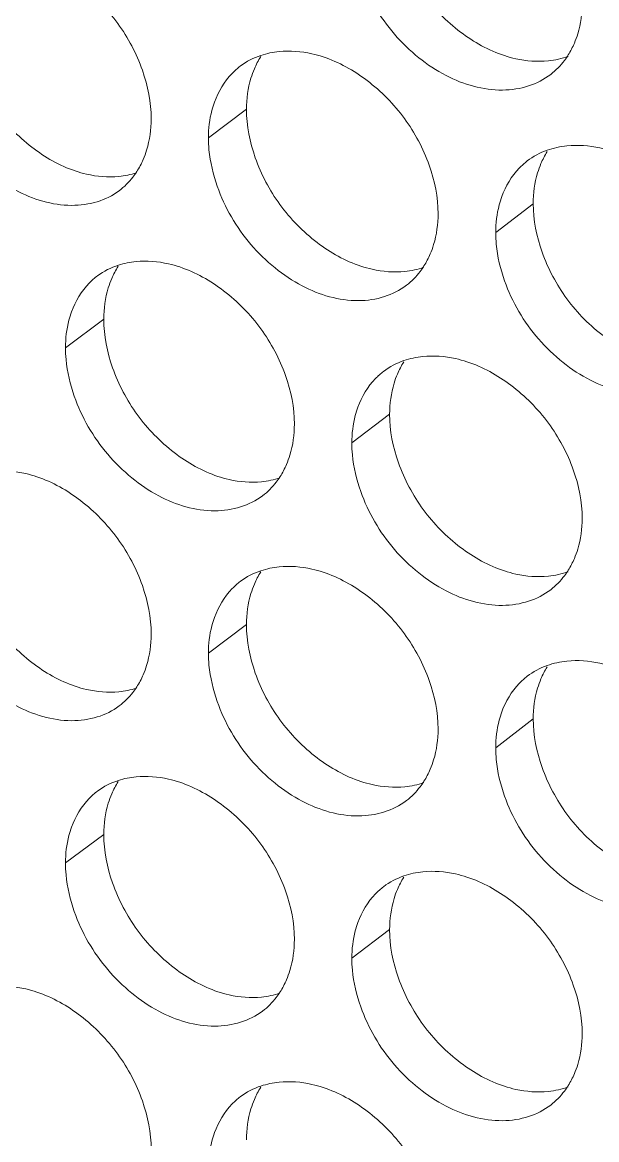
# Model space of a CAD drawing. Header units: millimetres. Extents: x 1177 to 4147, y 93 to 2194.
# Drawn here: x 2665.3 to 2674.07, y 901.03 to 918.11 of the extents above; entities that cross this region are included whole.
import ezdxf

# ---------------------------------------------------------------- set-up
doc = ezdxf.new("R2010")
doc.units = ezdxf.units.MM
doc.header["$LTSCALE"] = 0.1
doc.layers.get('0').update_dxf_attribs({"lineweight": 13})
doc.layers.add('标注', color=251, linetype='Continuous', lineweight=9)

# ---------------------------------------------------------------- blocks, each defined once
blk = doc.blocks.new('02')
at = {"layer": '标注'}
for p, q in [((4581.589, 900.951), (4580.758, 900.327)), ((4587.849, 898.89), (4587.03, 898.262)), ((4578.474, 896.368), (4577.637, 895.746)), ((4584.714, 894.292), (4583.889, 893.666)), ((4581.589, 889.701), (4580.758, 889.077)), ((4587.849, 887.64), (4587.03, 887.012)), ((4578.474, 885.118), (4577.637, 884.496)), ((4578.474, 885.118), (4577.637, 884.496)), ((4584.714, 883.042), (4583.889, 882.416)), ((4584.714, 883.042), (4583.889, 882.416))]:
    blk.add_line(p, q, dxfattribs=at)
for points, knots in [([(4584.714, 905.542), (4584.714, 905.184), (4584.866, 904.439), (4585.404, 903.429), (4586.209, 902.609), (4586.876, 902.234), (4587.221, 902.122)], [0, 0, 0, 0, 0.239985, 0.497867, 0.757051, 1, 1, 1, 1]), ([(4584.714, 905.542), (4584.714, 905.184), (4584.866, 904.439), (4585.404, 903.429), (4586.209, 902.609), (4586.876, 902.234), (4587.221, 902.122)], [0, 0, 0, 0, 0.239985, 0.497867, 0.757051, 1, 1, 1, 1]), ([(4579.508, 900.743), (4579.508, 901.102), (4579.357, 901.847), (4578.821, 902.859), (4578.02, 903.683), (4577.357, 904.063), (4577.014, 904.178)], [0, 0, 0, 0, 0.240116, 0.498284, 0.757575, 1, 1, 1, 1]), ([(4584.082, 903.858), (4584.245, 903.397), (4584.628, 902.744), (4585.332, 902.066), (4586.088, 901.559), (4586.948, 901.309), (4587.747, 901.429), (4588.087, 901.602), (4588.231, 901.712)], [0, 0, 0, 0, 0.276284, 0.41529, 0.549381, 0.789463, 0.897466, 1, 1, 1, 1]), ([(4584.082, 903.858), (4584.245, 903.397), (4584.628, 902.744), (4585.332, 902.066), (4586.088, 901.559), (4586.948, 901.309), (4587.747, 901.429), (4588.087, 901.602), (4588.231, 901.712)], [0, 0, 0, 0, 0.276284, 0.41529, 0.549381, 0.789463, 0.897466, 1, 1, 1, 1]), ([(4588.748, 902.397), (4588.776, 902.463), (4588.878, 902.744), (4588.919, 903.046), (4588.919, 903.273)], [0, 0, 0, 0, 0.24007, 1, 1, 1, 1]), ([(4588.748, 902.397), (4588.776, 902.463), (4588.878, 902.744), (4588.919, 903.046), (4588.919, 903.273)], [0, 0, 0, 0, 0.24007, 1, 1, 1, 1]), ([(4575.368, 903.042), (4575.368, 902.683), (4575.518, 901.938), (4576.051, 900.925), (4576.847, 900.1), (4577.509, 899.719), (4577.852, 899.604)], [0, 0, 0, 0, 0.240418, 0.498747, 0.75788, 1, 1, 1, 1]), ([(4583.262, 902.095), (4583.181, 902.122), (4582.87, 902.209), (4582.541, 902.235), (4582.304, 902.211)], [0, 0, 0, 0, 0.262621, 1, 1, 1, 1]), ([(4585.772, 898.672), (4585.772, 899.031), (4585.62, 899.775), (4585.08, 900.785), (4584.274, 901.605), (4583.607, 901.982), (4583.262, 902.095)], [0, 0, 0, 0, 0.239826, 0.497695, 0.75702, 1, 1, 1, 1]), ([(4587.221, 902.122), (4587.302, 902.095), (4587.613, 902.01), (4587.943, 901.985), (4588.18, 902.009)], [0, 0, 0, 0, 0.262294, 1, 1, 1, 1]), ([(4587.221, 902.122), (4587.302, 902.095), (4587.613, 902.01), (4587.943, 901.985), (4588.18, 902.009)], [0, 0, 0, 0, 0.262294, 1, 1, 1, 1]), ([(4588.231, 901.712), (4588.344, 901.799), (4588.48, 901.939), (4588.588, 902.097), (4588.614, 902.138)], [0, 0, 0, 0, 0.74598, 1, 1, 1, 1]), ([(4588.231, 901.712), (4588.344, 901.799), (4588.48, 901.939), (4588.588, 902.097), (4588.614, 902.138)], [0, 0, 0, 0, 0.74598, 1, 1, 1, 1]), ([(4581.453, 901.893), (4581.39, 901.845), (4581.146, 901.63), (4580.974, 901.339), (4580.89, 901.109)], [0, 0, 0, 0, 0.244516, 1, 1, 1, 1]), ([(4581.761, 901.834), (4581.733, 901.768), (4581.63, 901.485), (4581.589, 901.18), (4581.589, 900.951)], [0, 0, 0, 0, 0.239648, 1, 1, 1, 1]), ([(4574.717, 901.363), (4574.878, 900.903), (4575.253, 900.251), (4575.946, 899.57), (4576.689, 899.057), (4577.536, 898.796), (4578.328, 898.902), (4578.666, 899.067), (4578.809, 899.174)], [0, 0, 0, 0, 0.277359, 0.41667, 0.550882, 0.790562, 0.898061, 1, 1, 1, 1]), ([(4580.89, 901.109), (4580.868, 901.049), (4580.789, 900.796), (4580.758, 900.528), (4580.758, 900.327)], [0, 0, 0, 0, 0.240728, 1, 1, 1, 1]), ([(4581.589, 900.951), (4581.589, 900.593), (4581.74, 899.848), (4582.276, 898.837), (4583.078, 898.015), (4583.744, 897.639), (4584.088, 897.525)], [0, 0, 0, 0, 0.240129, 0.498159, 0.757326, 1, 1, 1, 1]), ([(4579.334, 899.856), (4579.363, 899.922), (4579.467, 900.207), (4579.508, 900.513), (4579.508, 900.743)], [0, 0, 0, 0, 0.239544, 1, 1, 1, 1]), ([(4580.758, 900.327), (4580.758, 900.241), (4580.776, 899.881), (4580.86, 899.527), (4580.951, 899.269)], [0, 0, 0, 0, 0.240186, 1, 1, 1, 1]), ([(4589.549, 900.042), (4589.468, 900.068), (4589.155, 900.153), (4588.824, 900.178), (4588.585, 900.153)], [0, 0, 0, 0, 0.262368, 1, 1, 1, 1]), ([(4587.717, 899.822), (4587.655, 899.774), (4587.416, 899.559), (4587.247, 899.273), (4587.163, 899.045)], [0, 0, 0, 0, 0.244827, 1, 1, 1, 1]), ([(4588.018, 899.765), (4587.99, 899.699), (4587.889, 899.418), (4587.849, 899.117), (4587.849, 898.89)], [0, 0, 0, 0, 0.239998, 1, 1, 1, 1]), ([(4577.852, 899.604), (4577.931, 899.577), (4578.24, 899.489), (4578.567, 899.462), (4578.802, 899.485)], [0, 0, 0, 0, 0.262674, 1, 1, 1, 1]), ([(4578.809, 899.174), (4578.922, 899.259), (4579.058, 899.394), (4579.166, 899.548), (4579.192, 899.589)], [0, 0, 0, 0, 0.74587, 1, 1, 1, 1]), ([(4580.951, 899.269), (4581.113, 898.809), (4581.493, 898.155), (4582.193, 897.477), (4582.945, 896.968), (4583.801, 896.714), (4584.598, 896.829), (4584.937, 896.999), (4585.081, 897.109)], [0, 0, 0, 0, 0.27664, 0.415747, 0.549878, 0.789826, 0.897663, 1, 1, 1, 1]), ([(4587.163, 899.045), (4587.141, 898.985), (4587.062, 898.731), (4587.03, 898.463), (4587.03, 898.262)], [0, 0, 0, 0, 0.24094, 1, 1, 1, 1]), ([(4587.849, 898.89), (4587.849, 898.532), (4588.001, 897.787), (4588.541, 896.778), (4589.349, 895.96), (4590.018, 895.587), (4590.364, 895.476)], [0, 0, 0, 0, 0.239843, 0.497577, 0.756777, 1, 1, 1, 1]), ([(4585.601, 897.792), (4585.629, 897.859), (4585.731, 898.141), (4585.772, 898.444), (4585.772, 898.672)], [0, 0, 0, 0, 0.239896, 1, 1, 1, 1]), ([(4587.03, 898.262), (4587.03, 898.175), (4587.048, 897.816), (4587.132, 897.462), (4587.224, 897.205)], [0, 0, 0, 0, 0.240277, 1, 1, 1, 1]), ([(4580.133, 897.508), (4580.053, 897.535), (4579.743, 897.622), (4579.414, 897.649), (4579.178, 897.626)], [0, 0, 0, 0, 0.262749, 1, 1, 1, 1]), ([(4582.635, 894.079), (4582.635, 894.438), (4582.483, 895.183), (4581.945, 896.194), (4581.142, 897.015), (4580.477, 897.393), (4580.133, 897.508)], [0, 0, 0, 0, 0.239971, 0.497989, 0.757297, 1, 1, 1, 1]), ([(4584.088, 897.525), (4584.169, 897.499), (4584.479, 897.412), (4584.808, 897.387), (4585.044, 897.411)], [0, 0, 0, 0, 0.262419, 1, 1, 1, 1]), ([(4585.081, 897.109), (4585.194, 897.195), (4585.329, 897.333), (4585.438, 897.49), (4585.463, 897.531)], [0, 0, 0, 0, 0.745944, 1, 1, 1, 1]), ([(4578.336, 897.315), (4578.272, 897.267), (4578.026, 897.051), (4577.853, 896.758), (4577.768, 896.527)], [0, 0, 0, 0, 0.244355, 1, 1, 1, 1]), ([(4578.647, 897.255), (4578.618, 897.188), (4578.515, 896.904), (4578.474, 896.598), (4578.474, 896.368)], [0, 0, 0, 0, 0.239472, 1, 1, 1, 1]), ([(4587.224, 897.205), (4587.388, 896.743), (4587.772, 896.089), (4588.48, 895.413), (4589.24, 894.908), (4590.104, 894.662), (4590.906, 894.786), (4591.247, 894.961), (4591.391, 895.073)], [0, 0, 0, 0, 0.27593, 0.414836, 0.548888, 0.789102, 0.897272, 1, 1, 1, 1]), ([(4577.768, 896.527), (4577.747, 896.467), (4577.668, 896.214), (4577.637, 895.947), (4577.637, 895.746)], [0, 0, 0, 0, 0.240623, 1, 1, 1, 1]), ([(4578.474, 896.368), (4578.474, 896.009), (4578.624, 895.265), (4579.159, 894.252), (4579.958, 893.429), (4580.622, 893.05), (4580.965, 892.936)], [0, 0, 0, 0, 0.240273, 0.498452, 0.757602, 1, 1, 1, 1]), ([(4577.637, 895.746), (4577.637, 895.659), (4577.655, 895.3), (4577.739, 894.945), (4577.829, 894.687)], [0, 0, 0, 0, 0.240141, 1, 1, 1, 1]), ([(4586.401, 895.44), (4586.32, 895.466), (4586.008, 895.552), (4585.677, 895.578), (4585.44, 895.554)], [0, 0, 0, 0, 0.262494, 1, 1, 1, 1]), ([(4584.581, 895.229), (4584.518, 895.181), (4584.276, 894.966), (4584.106, 894.677), (4584.022, 894.448)], [0, 0, 0, 0, 0.244673, 1, 1, 1, 1]), ([(4588.919, 892.023), (4588.919, 892.381), (4588.766, 893.126), (4588.224, 894.135), (4587.415, 894.953), (4586.746, 895.327), (4586.401, 895.44)], [0, 0, 0, 0, 0.239683, 0.497404, 0.756744, 1, 1, 1, 1]), ([(4584.885, 895.171), (4584.857, 895.105), (4584.755, 894.823), (4584.714, 894.52), (4584.714, 894.292)], [0, 0, 0, 0, 0.239824, 1, 1, 1, 1]), ([(4577.829, 894.687), (4577.99, 894.227), (4578.368, 893.574), (4579.064, 892.895), (4579.812, 892.384), (4580.663, 892.126), (4581.458, 892.237), (4581.797, 892.405), (4581.94, 892.513)], [0, 0, 0, 0, 0.276999, 0.416207, 0.550378, 0.790192, 0.897861, 1, 1, 1, 1]), ([(4584.022, 894.448), (4584, 894.388), (4583.921, 894.135), (4583.889, 893.867), (4583.889, 893.666)], [0, 0, 0, 0, 0.240834, 1, 1, 1, 1]), ([(4584.714, 894.292), (4584.714, 893.934), (4584.866, 893.189), (4585.404, 892.179), (4586.209, 891.359), (4586.876, 890.984), (4587.221, 890.872)], [0, 0, 0, 0, 0.239985, 0.497867, 0.757051, 1, 1, 1, 1]), ([(4582.462, 893.195), (4582.491, 893.262), (4582.594, 893.545), (4582.635, 893.85), (4582.635, 894.079)], [0, 0, 0, 0, 0.23972, 1, 1, 1, 1]), ([(4583.889, 893.666), (4583.889, 893.579), (4583.907, 893.22), (4583.991, 892.866), (4584.082, 892.608)], [0, 0, 0, 0, 0.240231, 1, 1, 1, 1]), ([(4577.014, 892.928), (4576.934, 892.955), (4576.625, 893.043), (4576.297, 893.071), (4576.062, 893.049)], [0, 0, 0, 0, 0.262879, 1, 1, 1, 1]), ([(4579.508, 889.493), (4579.508, 889.852), (4579.357, 890.597), (4578.821, 891.609), (4578.02, 892.433), (4577.357, 892.813), (4577.014, 892.928)], [0, 0, 0, 0, 0.240116, 0.498284, 0.757575, 1, 1, 1, 1]), ([(4580.965, 892.936), (4581.045, 892.909), (4581.355, 892.822), (4581.682, 892.796), (4581.918, 892.819)], [0, 0, 0, 0, 0.262546, 1, 1, 1, 1]), ([(4581.94, 892.513), (4582.053, 892.598), (4582.189, 892.735), (4582.297, 892.89), (4582.323, 892.931)], [0, 0, 0, 0, 0.745908, 1, 1, 1, 1]), ([(4584.082, 892.608), (4584.245, 892.147), (4584.628, 891.494), (4585.332, 890.816), (4586.088, 890.309), (4586.948, 890.059), (4587.747, 890.179), (4588.087, 890.352), (4588.231, 890.462)], [0, 0, 0, 0, 0.276284, 0.41529, 0.549381, 0.789463, 0.897466, 1, 1, 1, 1]), ([(4588.748, 891.147), (4588.776, 891.213), (4588.878, 891.494), (4588.919, 891.796), (4588.919, 892.023)], [0, 0, 0, 0, 0.24007, 1, 1, 1, 1]), ([(4575.368, 891.792), (4575.368, 891.433), (4575.518, 890.688), (4576.051, 889.675), (4576.847, 888.85), (4577.509, 888.469), (4577.852, 888.354)], [0, 0, 0, 0, 0.240418, 0.498747, 0.75788, 1, 1, 1, 1]), ([(4583.262, 890.845), (4583.181, 890.872), (4582.87, 890.959), (4582.541, 890.985), (4582.304, 890.961)], [0, 0, 0, 0, 0.262621, 1, 1, 1, 1]), ([(4585.772, 887.422), (4585.772, 887.781), (4585.62, 888.525), (4585.08, 889.535), (4584.274, 890.355), (4583.607, 890.732), (4583.262, 890.845)], [0, 0, 0, 0, 0.239826, 0.497695, 0.75702, 1, 1, 1, 1]), ([(4587.221, 890.872), (4587.302, 890.845), (4587.613, 890.76), (4587.943, 890.735), (4588.18, 890.759)], [0, 0, 0, 0, 0.262294, 1, 1, 1, 1]), ([(4588.231, 890.462), (4588.344, 890.549), (4588.48, 890.689), (4588.588, 890.847), (4588.614, 890.888)], [0, 0, 0, 0, 0.74598, 1, 1, 1, 1]), ([(4581.453, 890.643), (4581.39, 890.595), (4581.146, 890.38), (4580.974, 890.089), (4580.89, 889.859)], [0, 0, 0, 0, 0.244516, 1, 1, 1, 1]), ([(4581.761, 890.584), (4581.733, 890.518), (4581.63, 890.235), (4581.589, 889.93), (4581.589, 889.701)], [0, 0, 0, 0, 0.239648, 1, 1, 1, 1]), ([(4574.717, 890.113), (4574.878, 889.653), (4575.253, 889.001), (4575.946, 888.32), (4576.689, 887.807), (4577.536, 887.546), (4578.328, 887.652), (4578.666, 887.817), (4578.809, 887.924)], [0, 0, 0, 0, 0.277359, 0.41667, 0.550882, 0.790562, 0.898061, 1, 1, 1, 1]), ([(4580.89, 889.859), (4580.868, 889.799), (4580.789, 889.546), (4580.758, 889.278), (4580.758, 889.077)], [0, 0, 0, 0, 0.240728, 1, 1, 1, 1]), ([(4581.589, 889.701), (4581.589, 889.343), (4581.74, 888.598), (4582.276, 887.587), (4583.078, 886.765), (4583.744, 886.389), (4584.088, 886.275)], [0, 0, 0, 0, 0.240129, 0.498159, 0.757326, 1, 1, 1, 1]), ([(4579.334, 888.606), (4579.363, 888.672), (4579.467, 888.957), (4579.508, 889.263), (4579.508, 889.493)], [0, 0, 0, 0, 0.239544, 1, 1, 1, 1]), ([(4580.758, 889.077), (4580.758, 888.991), (4580.776, 888.631), (4580.86, 888.277), (4580.951, 888.019)], [0, 0, 0, 0, 0.240186, 1, 1, 1, 1]), ([(4589.549, 888.792), (4589.468, 888.818), (4589.155, 888.903), (4588.824, 888.928), (4588.585, 888.903)], [0, 0, 0, 0, 0.262368, 1, 1, 1, 1]), ([(4587.717, 888.572), (4587.655, 888.524), (4587.416, 888.309), (4587.247, 888.023), (4587.163, 887.795)], [0, 0, 0, 0, 0.244827, 1, 1, 1, 1]), ([(4588.018, 888.515), (4587.99, 888.449), (4587.889, 888.168), (4587.849, 887.867), (4587.849, 887.64)], [0, 0, 0, 0, 0.239998, 1, 1, 1, 1]), ([(4577.852, 888.354), (4577.931, 888.327), (4578.24, 888.239), (4578.567, 888.212), (4578.802, 888.235)], [0, 0, 0, 0, 0.262674, 1, 1, 1, 1]), ([(4578.809, 887.924), (4578.922, 888.009), (4579.058, 888.144), (4579.166, 888.298), (4579.192, 888.339)], [0, 0, 0, 0, 0.74587, 1, 1, 1, 1]), ([(4580.951, 888.019), (4581.113, 887.559), (4581.493, 886.905), (4582.193, 886.227), (4582.945, 885.718), (4583.801, 885.464), (4584.598, 885.579), (4584.937, 885.749), (4585.081, 885.859)], [0, 0, 0, 0, 0.27664, 0.415747, 0.549878, 0.789826, 0.897663, 1, 1, 1, 1]), ([(4587.163, 887.795), (4587.141, 887.735), (4587.062, 887.481), (4587.03, 887.213), (4587.03, 887.012)], [0, 0, 0, 0, 0.24094, 1, 1, 1, 1]), ([(4585.601, 886.542), (4585.629, 886.609), (4585.731, 886.891), (4585.772, 887.194), (4585.772, 887.422)], [0, 0, 0, 0, 0.239896, 1, 1, 1, 1]), ([(4587.849, 887.64), (4587.849, 887.282), (4588.001, 886.537), (4588.541, 885.528), (4589.349, 884.71), (4590.018, 884.337), (4590.364, 884.226)], [0, 0, 0, 0, 0.239843, 0.497577, 0.756777, 1, 1, 1, 1]), ([(4587.03, 887.012), (4587.03, 886.925), (4587.048, 886.566), (4587.132, 886.212), (4587.224, 885.955)], [0, 0, 0, 0, 0.240277, 1, 1, 1, 1]), ([(4580.133, 886.258), (4580.053, 886.285), (4579.743, 886.372), (4579.414, 886.399), (4579.178, 886.376)], [0, 0, 0, 0, 0.262749, 1, 1, 1, 1]), ([(4580.133, 886.258), (4580.053, 886.285), (4579.743, 886.372), (4579.414, 886.399), (4579.178, 886.376)], [0, 0, 0, 0, 0.262749, 1, 1, 1, 1]), ([(4582.635, 882.829), (4582.635, 883.188), (4582.483, 883.933), (4581.945, 884.944), (4581.142, 885.765), (4580.477, 886.143), (4580.133, 886.258)], [0, 0, 0, 0, 0.239971, 0.497989, 0.757297, 1, 1, 1, 1]), ([(4582.635, 882.829), (4582.635, 883.188), (4582.483, 883.933), (4581.945, 884.944), (4581.142, 885.765), (4580.477, 886.143), (4580.133, 886.258)], [0, 0, 0, 0, 0.239971, 0.497989, 0.757297, 1, 1, 1, 1]), ([(4584.088, 886.275), (4584.169, 886.249), (4584.479, 886.162), (4584.808, 886.137), (4585.044, 886.161)], [0, 0, 0, 0, 0.262419, 1, 1, 1, 1]), ([(4585.081, 885.859), (4585.194, 885.945), (4585.329, 886.083), (4585.438, 886.24), (4585.463, 886.281)], [0, 0, 0, 0, 0.745944, 1, 1, 1, 1]), ([(4578.336, 886.065), (4578.272, 886.017), (4578.026, 885.801), (4577.853, 885.508), (4577.768, 885.277)], [0, 0, 0, 0, 0.244355, 1, 1, 1, 1]), ([(4578.336, 886.065), (4578.272, 886.017), (4578.026, 885.801), (4577.853, 885.508), (4577.768, 885.277)], [0, 0, 0, 0, 0.244355, 1, 1, 1, 1]), ([(4578.647, 886.005), (4578.618, 885.938), (4578.515, 885.654), (4578.474, 885.348), (4578.474, 885.118)], [0, 0, 0, 0, 0.239472, 1, 1, 1, 1]), ([(4578.647, 886.005), (4578.618, 885.938), (4578.515, 885.654), (4578.474, 885.348), (4578.474, 885.118)], [0, 0, 0, 0, 0.239472, 1, 1, 1, 1]), ([(4587.224, 885.955), (4587.388, 885.493), (4587.772, 884.839), (4588.48, 884.163), (4589.24, 883.658), (4590.104, 883.412), (4590.906, 883.536), (4591.247, 883.711), (4591.391, 883.823)], [0, 0, 0, 0, 0.27593, 0.414836, 0.548888, 0.789102, 0.897272, 1, 1, 1, 1]), ([(4577.768, 885.277), (4577.747, 885.217), (4577.668, 884.964), (4577.637, 884.697), (4577.637, 884.496)], [0, 0, 0, 0, 0.240623, 1, 1, 1, 1]), ([(4577.768, 885.277), (4577.747, 885.217), (4577.668, 884.964), (4577.637, 884.697), (4577.637, 884.496)], [0, 0, 0, 0, 0.240623, 1, 1, 1, 1]), ([(4578.474, 885.118), (4578.474, 884.759), (4578.624, 884.015), (4579.159, 883.002), (4579.958, 882.179), (4580.622, 881.8), (4580.965, 881.686)], [0, 0, 0, 0, 0.240273, 0.498452, 0.757602, 1, 1, 1, 1]), ([(4578.474, 885.118), (4578.474, 884.759), (4578.624, 884.015), (4579.159, 883.002), (4579.958, 882.179), (4580.622, 881.8), (4580.965, 881.686)], [0, 0, 0, 0, 0.240273, 0.498452, 0.757602, 1, 1, 1, 1]), ([(4577.637, 884.496), (4577.637, 884.409), (4577.655, 884.05), (4577.739, 883.695), (4577.829, 883.437)], [0, 0, 0, 0, 0.240141, 1, 1, 1, 1]), ([(4577.637, 884.496), (4577.637, 884.409), (4577.655, 884.05), (4577.739, 883.695), (4577.829, 883.437)], [0, 0, 0, 0, 0.240141, 1, 1, 1, 1]), ([(4586.401, 884.19), (4586.32, 884.216), (4586.008, 884.302), (4585.677, 884.328), (4585.44, 884.304)], [0, 0, 0, 0, 0.262494, 1, 1, 1, 1]), ([(4586.401, 884.19), (4586.32, 884.216), (4586.008, 884.302), (4585.677, 884.328), (4585.44, 884.304)], [0, 0, 0, 0, 0.262494, 1, 1, 1, 1]), ([(4588.919, 880.773), (4588.919, 881.131), (4588.766, 881.876), (4588.224, 882.885), (4587.415, 883.703), (4586.746, 884.077), (4586.401, 884.19)], [0, 0, 0, 0, 0.239683, 0.497404, 0.756744, 1, 1, 1, 1]), ([(4588.919, 880.773), (4588.919, 881.131), (4588.766, 881.876), (4588.224, 882.885), (4587.415, 883.703), (4586.746, 884.077), (4586.401, 884.19)], [0, 0, 0, 0, 0.239683, 0.497404, 0.756744, 1, 1, 1, 1]), ([(4584.581, 883.979), (4584.518, 883.931), (4584.276, 883.716), (4584.106, 883.427), (4584.022, 883.198)], [0, 0, 0, 0, 0.244673, 1, 1, 1, 1]), ([(4584.581, 883.979), (4584.518, 883.931), (4584.276, 883.716), (4584.106, 883.427), (4584.022, 883.198)], [0, 0, 0, 0, 0.244673, 1, 1, 1, 1]), ([(4584.885, 883.921), (4584.857, 883.855), (4584.755, 883.573), (4584.714, 883.27), (4584.714, 883.042)], [0, 0, 0, 0, 0.239824, 1, 1, 1, 1]), ([(4584.885, 883.921), (4584.857, 883.855), (4584.755, 883.573), (4584.714, 883.27), (4584.714, 883.042)], [0, 0, 0, 0, 0.239824, 1, 1, 1, 1]), ([(4577.829, 883.437), (4577.99, 882.977), (4578.368, 882.324), (4579.064, 881.645), (4579.812, 881.134), (4580.663, 880.876), (4581.458, 880.987), (4581.797, 881.155), (4581.94, 881.263)], [0, 0, 0, 0, 0.276999, 0.416207, 0.550378, 0.790192, 0.897861, 1, 1, 1, 1]), ([(4577.829, 883.437), (4577.99, 882.977), (4578.368, 882.324), (4579.064, 881.645), (4579.812, 881.134), (4580.663, 880.876), (4581.458, 880.987), (4581.797, 881.155), (4581.94, 881.263)], [0, 0, 0, 0, 0.276999, 0.416207, 0.550378, 0.790192, 0.897861, 1, 1, 1, 1]), ([(4584.022, 883.198), (4584, 883.138), (4583.921, 882.885), (4583.889, 882.617), (4583.889, 882.416)], [0, 0, 0, 0, 0.240834, 1, 1, 1, 1]), ([(4584.022, 883.198), (4584, 883.138), (4583.921, 882.885), (4583.889, 882.617), (4583.889, 882.416)], [0, 0, 0, 0, 0.240834, 1, 1, 1, 1]), ([(4584.714, 883.042), (4584.714, 882.684), (4584.866, 881.939), (4585.404, 880.929), (4586.209, 880.109), (4586.876, 879.734), (4587.221, 879.622)], [0, 0, 0, 0, 0.239985, 0.497867, 0.757051, 1, 1, 1, 1]), ([(4584.714, 883.042), (4584.714, 882.684), (4584.866, 881.939), (4585.404, 880.929), (4586.209, 880.109), (4586.876, 879.734), (4587.221, 879.622)], [0, 0, 0, 0, 0.239985, 0.497867, 0.757051, 1, 1, 1, 1]), ([(4582.462, 881.945), (4582.491, 882.012), (4582.594, 882.295), (4582.635, 882.6), (4582.635, 882.829)], [0, 0, 0, 0, 0.23972, 1, 1, 1, 1]), ([(4582.462, 881.945), (4582.491, 882.012), (4582.594, 882.295), (4582.635, 882.6), (4582.635, 882.829)], [0, 0, 0, 0, 0.23972, 1, 1, 1, 1]), ([(4583.889, 882.416), (4583.889, 882.329), (4583.907, 881.97), (4583.991, 881.616), (4584.082, 881.358)], [0, 0, 0, 0, 0.240231, 1, 1, 1, 1]), ([(4583.889, 882.416), (4583.889, 882.329), (4583.907, 881.97), (4583.991, 881.616), (4584.082, 881.358)], [0, 0, 0, 0, 0.240231, 1, 1, 1, 1]), ([(4577.014, 881.678), (4576.934, 881.705), (4576.625, 881.793), (4576.297, 881.821), (4576.062, 881.799)], [0, 0, 0, 0, 0.262879, 1, 1, 1, 1]), ([(4579.508, 878.243), (4579.508, 878.602), (4579.357, 879.347), (4578.821, 880.359), (4578.02, 881.183), (4577.357, 881.563), (4577.014, 881.678)], [0, 0, 0, 0, 0.240116, 0.498284, 0.757575, 1, 1, 1, 1]), ([(4580.965, 881.686), (4581.045, 881.659), (4581.355, 881.572), (4581.682, 881.546), (4581.918, 881.569)], [0, 0, 0, 0, 0.262546, 1, 1, 1, 1]), ([(4580.965, 881.686), (4581.045, 881.659), (4581.355, 881.572), (4581.682, 881.546), (4581.918, 881.569)], [0, 0, 0, 0, 0.262546, 1, 1, 1, 1]), ([(4581.94, 881.263), (4582.053, 881.348), (4582.189, 881.485), (4582.297, 881.64), (4582.323, 881.681)], [0, 0, 0, 0, 0.745908, 1, 1, 1, 1]), ([(4581.94, 881.263), (4582.053, 881.348), (4582.189, 881.485), (4582.297, 881.64), (4582.323, 881.681)], [0, 0, 0, 0, 0.745908, 1, 1, 1, 1]), ([(4584.082, 881.358), (4584.245, 880.897), (4584.628, 880.244), (4585.332, 879.566), (4586.088, 879.059), (4586.948, 878.809), (4587.747, 878.929), (4588.087, 879.102), (4588.231, 879.212)], [0, 0, 0, 0, 0.276284, 0.41529, 0.549381, 0.789463, 0.897466, 1, 1, 1, 1]), ([(4584.082, 881.358), (4584.245, 880.897), (4584.628, 880.244), (4585.332, 879.566), (4586.088, 879.059), (4586.948, 878.809), (4587.747, 878.929), (4588.087, 879.102), (4588.231, 879.212)], [0, 0, 0, 0, 0.276284, 0.41529, 0.549381, 0.789463, 0.897466, 1, 1, 1, 1]), ([(4588.748, 879.897), (4588.776, 879.963), (4588.878, 880.244), (4588.919, 880.546), (4588.919, 880.773)], [0, 0, 0, 0, 0.24007, 1, 1, 1, 1]), ([(4588.748, 879.897), (4588.776, 879.963), (4588.878, 880.244), (4588.919, 880.546), (4588.919, 880.773)], [0, 0, 0, 0, 0.24007, 1, 1, 1, 1]), ([(4575.368, 880.542), (4575.368, 880.183), (4575.518, 879.438), (4576.051, 878.425), (4576.847, 877.6), (4577.509, 877.219), (4577.852, 877.104)], [0, 0, 0, 0, 0.240418, 0.498747, 0.75788, 1, 1, 1, 1]), ([(4583.262, 879.595), (4583.181, 879.622), (4582.87, 879.709), (4582.541, 879.735), (4582.304, 879.711)], [0, 0, 0, 0, 0.262621, 1, 1, 1, 1]), ([(4587.221, 879.622), (4587.302, 879.595), (4587.613, 879.51), (4587.943, 879.485), (4588.18, 879.509)], [0, 0, 0, 0, 0.262294, 1, 1, 1, 1]), ([(4587.221, 879.622), (4587.302, 879.595), (4587.613, 879.51), (4587.943, 879.485), (4588.18, 879.509)], [0, 0, 0, 0, 0.262294, 1, 1, 1, 1]), ([(4588.231, 879.212), (4588.344, 879.299), (4588.48, 879.439), (4588.588, 879.597), (4588.614, 879.638)], [0, 0, 0, 0, 0.74598, 1, 1, 1, 1]), ([(4588.231, 879.212), (4588.344, 879.299), (4588.48, 879.439), (4588.588, 879.597), (4588.614, 879.638)], [0, 0, 0, 0, 0.74598, 1, 1, 1, 1]), ([(4581.453, 879.393), (4581.39, 879.345), (4581.146, 879.13), (4580.974, 878.839), (4580.89, 878.609)], [0, 0, 0, 0, 0.244516, 1, 1, 1, 1]), ([(4585.772, 876.172), (4585.772, 876.531), (4585.62, 877.275), (4585.08, 878.285), (4584.274, 879.105), (4583.607, 879.482), (4583.262, 879.595)], [0, 0, 0, 0, 0.239826, 0.497695, 0.75702, 1, 1, 1, 1]), ([(4581.761, 879.334), (4581.733, 879.268), (4581.63, 878.985), (4581.589, 878.68), (4581.589, 878.451)], [0, 0, 0, 0, 0.239648, 1, 1, 1, 1]), ([(4574.717, 878.863), (4574.878, 878.403), (4575.253, 877.751), (4575.946, 877.07), (4576.689, 876.557), (4577.536, 876.296), (4578.328, 876.402), (4578.666, 876.567), (4578.809, 876.674)], [0, 0, 0, 0, 0.277359, 0.41667, 0.550882, 0.790562, 0.898061, 1, 1, 1, 1]), ([(4580.89, 878.609), (4580.868, 878.549), (4580.789, 878.296), (4580.758, 878.028), (4580.758, 877.827)], [0, 0, 0, 0, 0.240728, 1, 1, 1, 1])]:
    blk.add_open_spline(points, degree=3, knots=knots, dxfattribs=at)
for points in [[(4588.614, 902.138), (4588.665, 902.22), (4588.71, 902.307), (4588.748, 902.397)], [(4588.614, 902.138), (4588.665, 902.22), (4588.71, 902.307), (4588.748, 902.397)], [(4581.904, 902.127), (4581.743, 902.074), (4581.588, 901.995), (4581.453, 901.893)], [(4581.901, 902.1), (4581.847, 902.016), (4581.8, 901.927), (4581.761, 901.834)], [(4582.304, 902.211), (4582.168, 902.198), (4582.033, 902.17), (4581.904, 902.127)], [(4588.18, 902.009), (4588.328, 902.024), (4588.475, 902.056), (4588.615, 902.106)], [(4588.18, 902.009), (4588.328, 902.024), (4588.475, 902.056), (4588.615, 902.106)], [(4588.585, 900.153), (4588.438, 900.138), (4588.292, 900.107), (4588.152, 900.057)], [(4579.192, 899.589), (4579.247, 899.673), (4579.294, 899.763), (4579.334, 899.856)], [(4588.152, 900.057), (4587.997, 900.002), (4587.848, 899.923), (4587.717, 899.822)], [(4588.153, 900.026), (4588.101, 899.943), (4588.056, 899.855), (4588.018, 899.765)], [(4578.802, 899.485), (4578.932, 899.498), (4579.063, 899.523), (4579.187, 899.564)], [(4585.463, 897.531), (4585.516, 897.614), (4585.562, 897.702), (4585.601, 897.792)], [(4578.794, 897.548), (4578.631, 897.496), (4578.473, 897.417), (4578.336, 897.315)], [(4578.789, 897.523), (4578.734, 897.438), (4578.687, 897.348), (4578.647, 897.255)], [(4579.178, 897.626), (4579.048, 897.614), (4578.918, 897.588), (4578.794, 897.548)], [(4585.044, 897.411), (4585.186, 897.425), (4585.328, 897.455), (4585.462, 897.501)], [(4585.023, 895.464), (4584.865, 895.409), (4584.713, 895.33), (4584.581, 895.229)], [(4585.44, 895.554), (4585.298, 895.539), (4585.158, 895.51), (4585.023, 895.464)], [(4585.022, 895.434), (4584.969, 895.351), (4584.923, 895.262), (4584.885, 895.171)], [(4582.323, 892.931), (4582.377, 893.015), (4582.423, 893.104), (4582.462, 893.195)], [(4581.918, 892.819), (4582.054, 892.833), (4582.19, 892.86), (4582.32, 892.904)], [(4588.614, 890.888), (4588.665, 890.97), (4588.71, 891.057), (4588.748, 891.147)], [(4581.904, 890.877), (4581.743, 890.824), (4581.588, 890.745), (4581.453, 890.643)], [(4581.901, 890.85), (4581.847, 890.766), (4581.8, 890.677), (4581.761, 890.584)], [(4582.304, 890.961), (4582.168, 890.948), (4582.033, 890.92), (4581.904, 890.877)], [(4588.18, 890.759), (4588.328, 890.774), (4588.475, 890.806), (4588.615, 890.856)], [(4588.585, 888.903), (4588.438, 888.888), (4588.292, 888.857), (4588.152, 888.807)], [(4588.152, 888.807), (4587.997, 888.752), (4587.848, 888.673), (4587.717, 888.572)], [(4588.153, 888.776), (4588.101, 888.693), (4588.056, 888.605), (4588.018, 888.515)], [(4579.192, 888.339), (4579.247, 888.423), (4579.294, 888.513), (4579.334, 888.606)], [(4578.802, 888.235), (4578.932, 888.248), (4579.063, 888.273), (4579.187, 888.314)], [(4585.463, 886.281), (4585.516, 886.364), (4585.562, 886.452), (4585.601, 886.542)], [(4578.794, 886.298), (4578.631, 886.246), (4578.473, 886.167), (4578.336, 886.065)], [(4578.794, 886.298), (4578.631, 886.246), (4578.473, 886.167), (4578.336, 886.065)], [(4578.789, 886.273), (4578.734, 886.188), (4578.687, 886.098), (4578.647, 886.005)], [(4578.789, 886.273), (4578.734, 886.188), (4578.687, 886.098), (4578.647, 886.005)], [(4579.178, 886.376), (4579.048, 886.364), (4578.918, 886.338), (4578.794, 886.298)], [(4579.178, 886.376), (4579.048, 886.364), (4578.918, 886.338), (4578.794, 886.298)], [(4585.044, 886.161), (4585.186, 886.175), (4585.328, 886.205), (4585.462, 886.251)], [(4585.44, 884.304), (4585.298, 884.289), (4585.158, 884.26), (4585.023, 884.214)], [(4585.44, 884.304), (4585.298, 884.289), (4585.158, 884.26), (4585.023, 884.214)], [(4585.023, 884.214), (4584.865, 884.159), (4584.713, 884.08), (4584.581, 883.979)], [(4585.023, 884.214), (4584.865, 884.159), (4584.713, 884.08), (4584.581, 883.979)], [(4585.022, 884.184), (4584.969, 884.101), (4584.923, 884.012), (4584.885, 883.921)], [(4585.022, 884.184), (4584.969, 884.101), (4584.923, 884.012), (4584.885, 883.921)], [(4582.323, 881.681), (4582.377, 881.765), (4582.423, 881.854), (4582.462, 881.945)], [(4582.323, 881.681), (4582.377, 881.765), (4582.423, 881.854), (4582.462, 881.945)], [(4581.918, 881.569), (4582.054, 881.583), (4582.19, 881.61), (4582.32, 881.654)], [(4581.918, 881.569), (4582.054, 881.583), (4582.19, 881.61), (4582.32, 881.654)], [(4588.614, 879.638), (4588.665, 879.72), (4588.71, 879.807), (4588.748, 879.897)], [(4588.614, 879.638), (4588.665, 879.72), (4588.71, 879.807), (4588.748, 879.897)], [(4581.904, 879.627), (4581.743, 879.574), (4581.588, 879.495), (4581.453, 879.393)], [(4582.304, 879.711), (4582.168, 879.698), (4582.033, 879.67), (4581.904, 879.627)], [(4588.18, 879.509), (4588.328, 879.524), (4588.475, 879.556), (4588.615, 879.606)], [(4588.18, 879.509), (4588.328, 879.524), (4588.475, 879.556), (4588.615, 879.606)], [(4581.901, 879.6), (4581.847, 879.516), (4581.8, 879.427), (4581.761, 879.334)]]:
    blk.add_open_spline(points, degree=3, dxfattribs=at)

msp = doc.modelspace()

# ---------------------------------------------------------------- block references
at = {"xscale": 0.7, "yscale": 0.7, "zscale": 0.7}
msp.add_blockref('02', (-538.391, 286.112), dxfattribs=at)

doc.saveas('drawing.dxf')
